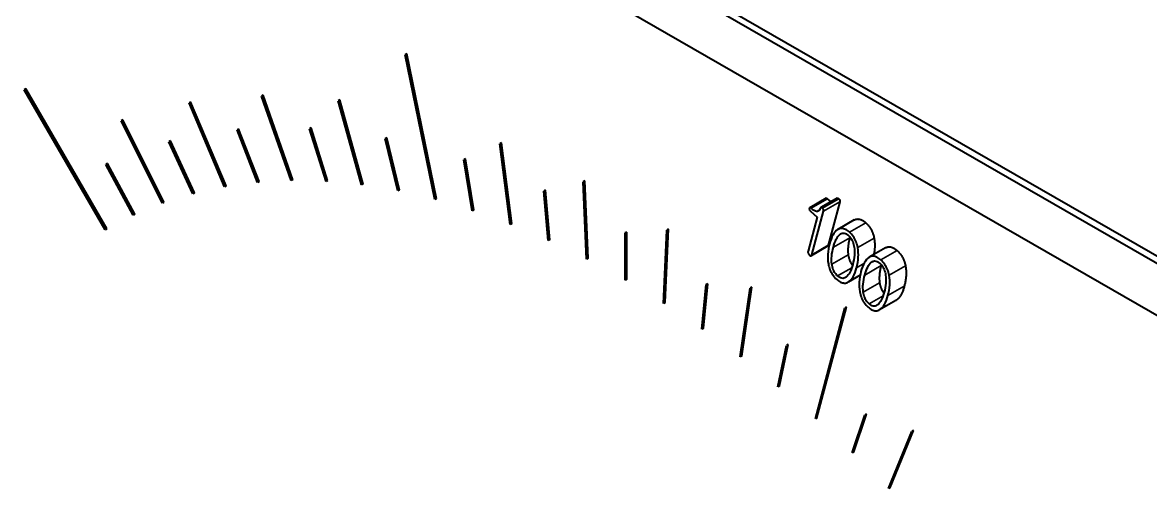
# Model space of a CAD drawing. Header units: millimetres. Extents: x 0 to 4752, y 0 to 3360.
# Drawn here: x 3845.71 to 3884.76, y 2650.8 to 2666.93 of the extents above; entities that cross this region are included whole.
import ezdxf

# ---------------------------------------------------------------- set-up
doc = ezdxf.new("R2010")
doc.units = ezdxf.units.MM
doc.header["$LTSCALE"] = 8
doc.layers.add('가시적인 것(ISO)', color=3, linetype='Continuous', lineweight=40)
doc.layers.add('가시적인 좁은 것(ISO)', color=3, linetype='Continuous', lineweight=35)

msp = doc.modelspace()

# ---------------------------------------------------------------- linework, layer by layer
at = {"layer": '가시적인 것(ISO)'}
for p, q in [((3835.175, 2687.536), (3896.269, 2652.355)), ((3896.043, 2652.219), (3837.211, 2686.098)), ((3840.181, 2682.589), (3893.073, 2652.131)), ((3859.014, 2665.844), (3858.957, 2665.811)), ((3859.982, 2660.799), (3858.957, 2665.811)), ((3860.039, 2660.831), (3859.014, 2665.844)), ((3845.827, 2664.635), (3845.77, 2664.602)), ((3848.57, 2659.753), (3845.77, 2664.602)), ((3848.627, 2659.785), (3845.827, 2664.635)), ((3854.043, 2664.41), (3853.986, 2664.377)), ((3855.014, 2661.455), (3853.986, 2664.377)), ((3855.07, 2661.487), (3854.043, 2664.41)), ((3851.53, 2664.179), (3851.474, 2664.147)), ((3852.706, 2661.243), (3851.474, 2664.147)), ((3852.763, 2661.276), (3851.53, 2664.179)), ((3856.694, 2664.248), (3856.637, 2664.215)), ((3857.448, 2661.306), (3856.637, 2664.215)), ((3857.504, 2661.338), (3856.694, 2664.248)), ((3849.183, 2663.559), (3849.127, 2663.527)), ((3850.607, 2660.706), (3849.183, 2663.559)), ((3850.551, 2660.674), (3849.127, 2663.527)), ((3853.192, 2663.25), (3853.135, 2663.217)), ((3853.843, 2661.394), (3853.135, 2663.217)), ((3853.899, 2661.426), (3853.192, 2663.25)), ((3855.698, 2663.283), (3855.641, 2663.25)), ((3856.217, 2661.425), (3855.641, 2663.25)), ((3856.273, 2661.458), (3855.698, 2663.283)), ((3850.833, 2662.837), (3850.777, 2662.804)), ((3851.608, 2661.003), (3850.777, 2662.804)), ((3851.664, 2661.035), (3850.833, 2662.837)), ((3858.324, 2662.936), (3858.267, 2662.904)), ((3858.704, 2661.097), (3858.267, 2662.904)), ((3858.761, 2661.129), (3858.324, 2662.936)), ((3862.291, 2662.759), (3862.234, 2662.726)), ((3862.645, 2659.971), (3862.291, 2662.759)), ((3862.588, 2659.938), (3862.234, 2662.726)), ((3848.647, 2662.049), (3848.591, 2662.017)), ((3849.537, 2660.257), (3848.591, 2662.017)), ((3849.594, 2660.289), (3848.647, 2662.049)), ((3861.04, 2662.213), (3860.984, 2662.181)), ((3861.278, 2660.412), (3860.984, 2662.181)), ((3861.334, 2660.445), (3861.04, 2662.213)), ((3852.763, 2661.276), (3852.706, 2661.243)), ((3853.899, 2661.426), (3853.843, 2661.394)), ((3855.07, 2661.487), (3855.014, 2661.455)), ((3856.273, 2661.458), (3856.217, 2661.425)), ((3857.504, 2661.338), (3857.448, 2661.306)), ((3865.176, 2661.448), (3865.12, 2661.415)), ((3865.238, 2658.734), (3865.12, 2661.415)), ((3865.295, 2658.767), (3865.176, 2661.448)), ((3851.664, 2661.035), (3851.608, 2661.003)), ((3858.761, 2661.129), (3858.704, 2661.097)), ((3860.039, 2660.831), (3859.982, 2660.799)), ((3863.818, 2661.122), (3863.762, 2661.09)), ((3863.91, 2659.378), (3863.762, 2661.09)), ((3863.966, 2659.411), (3863.818, 2661.122)), ((3873.528, 2660.845), (3872.963, 2660.519)), ((3873.909, 2660.847), (3873.344, 2660.522)), ((3850.607, 2660.706), (3850.551, 2660.674)), ((3861.334, 2660.445), (3861.278, 2660.412)), ((3874.007, 2660.725), (3873.603, 2659.217)), ((3849.594, 2660.289), (3849.537, 2660.257)), ((3873.222, 2660.191), (3872.906, 2659.01)), ((3872.989, 2660.398), (3873.222, 2660.191)), ((3873.038, 2658.891), (3873.441, 2660.4)), ((3874.505, 2660.093), (3873.939, 2659.767)), ((3848.627, 2659.785), (3848.57, 2659.753)), ((3862.645, 2659.971), (3862.588, 2659.938)), ((3866.627, 2659.675), (3866.57, 2659.643)), ((3866.57, 2658.007), (3866.57, 2659.643)), ((3866.627, 2658.04), (3866.627, 2659.675)), ((3867.903, 2657.2), (3868.021, 2659.744)), ((3867.959, 2657.232), (3868.078, 2659.777)), ((3868.078, 2659.777), (3868.021, 2659.744)), ((3863.966, 2659.411), (3863.91, 2659.378)), ((3873.581, 2659.183), (3873.016, 2658.857)), ((3875.592, 2659.13), (3875.026, 2658.804)), ((3865.295, 2658.767), (3865.238, 2658.734)), ((3874.709, 2658.182), (3874.294, 2657.944)), ((3866.627, 2658.04), (3866.57, 2658.007)), ((3869.231, 2656.314), (3869.379, 2657.855)), ((3869.288, 2656.346), (3869.436, 2657.887)), ((3869.436, 2657.887), (3869.379, 2657.855)), ((3870.553, 2655.352), (3870.907, 2657.732)), ((3870.609, 2655.384), (3870.963, 2657.765)), ((3870.963, 2657.765), (3870.907, 2657.732)), ((3875.947, 2657.307), (3875.381, 2656.981)), ((3867.959, 2657.232), (3867.903, 2657.2)), ((3873.159, 2653.211), (3874.184, 2657.043)), ((3873.215, 2653.243), (3874.24, 2657.075)), ((3874.24, 2657.075), (3874.184, 2657.043)), ((3869.288, 2656.346), (3869.231, 2656.314)), ((3871.863, 2654.316), (3872.157, 2655.747)), ((3871.92, 2654.349), (3872.214, 2655.779)), ((3872.214, 2655.779), (3872.157, 2655.747)), ((3870.609, 2655.384), (3870.553, 2655.352)), ((3871.92, 2654.349), (3871.863, 2654.316)), ((3873.215, 2653.243), (3873.159, 2653.211)), ((3874.437, 2652.037), (3874.874, 2653.34)), ((3874.493, 2652.07), (3874.93, 2653.373)), ((3874.93, 2653.373), (3874.874, 2653.34)), ((3875.693, 2650.799), (3876.504, 2652.775)), ((3875.75, 2650.832), (3876.56, 2652.807)), ((3876.56, 2652.807), (3876.504, 2652.775)), ((3874.493, 2652.07), (3874.437, 2652.037)), ((3875.75, 2650.832), (3875.693, 2650.799))]:
    msp.add_line(p, q, dxfattribs=at)
for points in [[(3873.528, 2660.845), (3873.544, 2660.854), (3873.574, 2660.827)], [(3873.574, 2660.827), (3873.651, 2660.759), (3873.709, 2660.732)], [(3873.909, 2660.847), (3873.929, 2660.859), (3873.966, 2660.828)], [(3873.966, 2660.828), (3874.021, 2660.781), (3874.007, 2660.725)], [(3874.505, 2660.093), (3874.681, 2660.194), (3874.902, 2659.998)], [(3874.902, 2659.998), (3875.129, 2659.797), (3875.191, 2659.466)], [(3874.348, 2659.476), (3874.259, 2659.144), (3874.295, 2658.886)], [(3874.355, 2659.505), (3874.351, 2659.491), (3874.348, 2659.476)], [(3875.191, 2659.466), (3875.242, 2659.201), (3875.18, 2658.893)], [(3873.603, 2659.217), (3873.596, 2659.192), (3873.581, 2659.183)], [(3874.295, 2658.886), (3874.326, 2658.667), (3874.446, 2658.53)], [(3875.592, 2659.13), (3875.768, 2659.231), (3875.989, 2659.035)], [(3875.989, 2659.035), (3876.216, 2658.834), (3876.278, 2658.504)], [(3875.435, 2658.513), (3875.346, 2658.182), (3875.382, 2657.923)], [(3875.442, 2658.542), (3875.439, 2658.528), (3875.435, 2658.513)], [(3876.278, 2658.504), (3876.339, 2658.183), (3876.237, 2657.803)], [(3875.382, 2657.923), (3875.413, 2657.704), (3875.533, 2657.567)], [(3876.237, 2657.803), (3876.136, 2657.424), (3875.96, 2657.314)], [(3875.96, 2657.314), (3875.953, 2657.31), (3875.947, 2657.307)]]:
    msp.add_open_spline(points, degree=2, dxfattribs=at)
for points, knots in [([(3872.949, 2660.494), (3872.948, 2660.489), (3872.947, 2660.484), (3872.947, 2660.474), (3872.947, 2660.469), (3872.949, 2660.458), (3872.95, 2660.451), (3872.956, 2660.437), (3872.96, 2660.43), (3872.972, 2660.414), (3872.98, 2660.405), (3872.989, 2660.398)], [-0.01499342, -0.01499342, -0.01499342, -0.01499342, -0.01255255, -0.01255255, -0.01039179, -0.01039179, -0.00763305, -0.00763305, -0.00460152, -0.00460152, 0, 0, 0, 0]), ([(3873.008, 2660.501), (3873.003, 2660.506), (3872.998, 2660.51), (3872.988, 2660.516), (3872.984, 2660.518), (3872.975, 2660.521), (3872.971, 2660.521), (3872.963, 2660.52), (3872.96, 2660.517), (3872.953, 2660.509), (3872.95, 2660.501), (3872.949, 2660.494)], [-0.01431309, -0.01431309, -0.01431309, -0.01431309, -0.0115264, -0.0115264, -0.0091446, -0.0091446, -0.00677247, -0.00677247, -0.00411568, -0.00411568, 0, 0, 0, 0]), ([(3873.201, 2660.388), (3873.175, 2660.391), (3873.145, 2660.403), (3873.08, 2660.441), (3873.043, 2660.47), (3873.008, 2660.501)], [-0.03444387, -0.03444387, -0.03444387, -0.03444387, -0.01903744, -0.01903744, 0, 0, 0, 0]), ([(3873.328, 2660.499), (3873.321, 2660.476), (3873.311, 2660.455), (3873.288, 2660.421), (3873.275, 2660.408), (3873.243, 2660.39), (3873.223, 2660.386), (3873.201, 2660.388)], [-0.03733062, -0.03733062, -0.03733062, -0.03733062, -0.02405332, -0.02405332, -0.01252804, -0.01252804, 0, 0, 0, 0]), ([(3873.4, 2660.502), (3873.39, 2660.51), (3873.38, 2660.517), (3873.364, 2660.524), (3873.359, 2660.525), (3873.348, 2660.524), (3873.344, 2660.522), (3873.335, 2660.514), (3873.331, 2660.507), (3873.328, 2660.499)], [-0.01611105, -0.01611105, -0.01611105, -0.01611105, -0.01088889, -0.01088889, -0.0077386, -0.0077386, -0.0045114, -0.0045114, 0, 0, 0, 0]), ([(3873.441, 2660.4), (3873.442, 2660.405), (3873.444, 2660.412), (3873.444, 2660.424), (3873.444, 2660.43), (3873.442, 2660.443), (3873.44, 2660.449), (3873.434, 2660.463), (3873.429, 2660.47), (3873.417, 2660.486), (3873.409, 2660.495), (3873.4, 2660.502)], [-0.01620286, -0.01620286, -0.01620286, -0.01620286, -0.01306942, -0.01306942, -0.01038676, -0.01038676, -0.00768509, -0.00768509, -0.00466599, -0.00466599, 0, 0, 0, 0]), ([(3873.926, 2659.759), (3873.862, 2659.718), (3873.811, 2659.654), (3873.719, 2659.49), (3873.68, 2659.379), (3873.65, 2659.267)], [-0.1107241, -0.1107241, -0.1107241, -0.1107241, -0.0614603, -0.0614603, 0, 0, 0, 0]), ([(3874.336, 2659.672), (3874.292, 2659.712), (3874.247, 2659.744), (3874.157, 2659.788), (3874.116, 2659.8), (3874.019, 2659.804), (3873.969, 2659.787), (3873.926, 2659.759)], [-0.08068744, -0.08068744, -0.08068744, -0.08068744, -0.0564576, -0.0564576, -0.03310081, -0.03310081, 0, 0, 0, 0]), ([(3874.005, 2659.592), (3874.037, 2659.617), (3874.074, 2659.635), (3874.145, 2659.639), (3874.175, 2659.634), (3874.24, 2659.606), (3874.273, 2659.584), (3874.305, 2659.555)], [-0.06062977, -0.06062977, -0.06062977, -0.06062977, -0.03469408, -0.03469408, -0.01781987, -0.01781987, 0, 0, 0, 0]), ([(3874.625, 2659.141), (3874.613, 2659.206), (3874.595, 2659.274), (3874.544, 2659.402), (3874.513, 2659.46), (3874.434, 2659.575), (3874.387, 2659.628), (3874.336, 2659.672)], [-0.08043735, -0.08043735, -0.08043735, -0.08043735, -0.05283354, -0.05283354, -0.02780895, -0.02780895, 0, 0, 0, 0]), ([(3873.65, 2659.267), (3873.62, 2659.155), (3873.597, 2659.032), (3873.583, 2658.8), (3873.586, 2658.687), (3873.608, 2658.57)], [-0.1105947, -0.1105947, -0.1105947, -0.1105947, -0.0492863, -0.0492863, 0, 0, 0, 0]), ([(3873.782, 2659.151), (3873.808, 2659.248), (3873.841, 2659.346), (3873.914, 2659.492), (3873.955, 2659.552), (3874.005, 2659.592)], [-0.0950204, -0.0950204, -0.0950204, -0.0950204, -0.04148092, -0.04148092, 0, 0, 0, 0]), ([(3874.305, 2659.555), (3874.335, 2659.529), (3874.363, 2659.498), (3874.414, 2659.426), (3874.434, 2659.387), (3874.478, 2659.281), (3874.495, 2659.214), (3874.504, 2659.15)], [-0.06015213, -0.06015213, -0.06015213, -0.06015213, -0.04359102, -0.04359102, -0.02696915, -0.02696915, 0, 0, 0, 0]), ([(3872.906, 2659.01), (3872.903, 2658.999), (3872.902, 2658.987), (3872.903, 2658.96), (3872.905, 2658.947), (3872.91, 2658.934)], [-0.01173735, -0.01173735, -0.01173735, -0.01173735, -0.00561677, -0.00561677, 0, 0, 0, 0]), ([(3872.91, 2658.934), (3872.914, 2658.922), (3872.92, 2658.911), (3872.934, 2658.889), (3872.942, 2658.88), (3872.951, 2658.871)], [-0.009688694, -0.009688694, -0.009688694, -0.009688694, -0.004872154, -0.004872154, 0, 0, 0, 0]), ([(3872.951, 2658.871), (3872.955, 2658.867), (3872.959, 2658.864), (3872.968, 2658.859), (3872.972, 2658.857), (3872.985, 2658.852), (3872.993, 2658.851), (3873.001, 2658.853)], [-0.009372928, -0.009372928, -0.009372928, -0.009372928, -0.007089315, -0.007089315, -0.004840561, -0.004840561, 0, 0, 0, 0]), ([(3873.001, 2658.853), (3873.005, 2658.853), (3873.01, 2658.854), (3873.017, 2658.858), (3873.021, 2658.861), (3873.03, 2658.871), (3873.035, 2658.88), (3873.038, 2658.891)], [-0.01152378, -0.01152378, -0.01152378, -0.01152378, -0.00879692, -0.00879692, -0.00604611, -0.00604611, 0, 0, 0, 0]), ([(3873.729, 2658.561), (3873.716, 2658.657), (3873.717, 2658.752), (3873.734, 2658.947), (3873.756, 2659.054), (3873.782, 2659.151)], [-0.09442381, -0.09442381, -0.09442381, -0.09442381, -0.0531236, -0.0531236, 0, 0, 0, 0]), ([(3874.504, 2659.15), (3874.518, 2659.053), (3874.518, 2658.958), (3874.501, 2658.761), (3874.479, 2658.654), (3874.453, 2658.556)], [-0.09489707, -0.09489707, -0.09489707, -0.09489707, -0.0534092, -0.0534092, 0, 0, 0, 0]), ([(3874.584, 2658.44), (3874.614, 2658.552), (3874.638, 2658.676), (3874.651, 2658.909), (3874.647, 2659.023), (3874.625, 2659.141)], [-0.1110915, -0.1110915, -0.1110915, -0.1110915, -0.0494916, -0.0494916, 0, 0, 0, 0]), ([(3873.608, 2658.57), (3873.62, 2658.505), (3873.638, 2658.438), (3873.689, 2658.31), (3873.72, 2658.252), (3873.8, 2658.135), (3873.848, 2658.082), (3873.899, 2658.037)], [-0.08079674, -0.08079674, -0.08079674, -0.08079674, -0.05338063, -0.05338063, -0.02816882, -0.02816882, 0, 0, 0, 0]), ([(3873.93, 2658.154), (3873.899, 2658.181), (3873.869, 2658.214), (3873.817, 2658.288), (3873.796, 2658.328), (3873.753, 2658.433), (3873.738, 2658.499), (3873.729, 2658.561)], [-0.0606517, -0.0606517, -0.0606517, -0.0606517, -0.04343053, -0.04343053, -0.02630267, -0.02630267, 0, 0, 0, 0]), ([(3874.453, 2658.556), (3874.427, 2658.459), (3874.394, 2658.362), (3874.32, 2658.217), (3874.279, 2658.158), (3874.228, 2658.119)], [-0.09482066, -0.09482066, -0.09482066, -0.09482066, -0.04153437, -0.04153437, 0, 0, 0, 0]), ([(3875.013, 2658.797), (3874.949, 2658.756), (3874.898, 2658.691), (3874.806, 2658.527), (3874.767, 2658.416), (3874.737, 2658.304)], [-0.1107241, -0.1107241, -0.1107241, -0.1107241, -0.0614603, -0.0614603, 0, 0, 0, 0]), ([(3874.869, 2658.188), (3874.895, 2658.285), (3874.928, 2658.383), (3875.002, 2658.529), (3875.042, 2658.589), (3875.092, 2658.629)], [-0.0950204, -0.0950204, -0.0950204, -0.0950204, -0.04148092, -0.04148092, 0, 0, 0, 0]), ([(3875.424, 2658.71), (3875.379, 2658.749), (3875.334, 2658.781), (3875.245, 2658.825), (3875.203, 2658.837), (3875.106, 2658.841), (3875.056, 2658.824), (3875.013, 2658.797)], [-0.08068744, -0.08068744, -0.08068744, -0.08068744, -0.0564576, -0.0564576, -0.03310081, -0.03310081, 0, 0, 0, 0]), ([(3875.092, 2658.629), (3875.124, 2658.654), (3875.161, 2658.672), (3875.232, 2658.676), (3875.262, 2658.671), (3875.327, 2658.644), (3875.36, 2658.621), (3875.392, 2658.593)], [-0.06062977, -0.06062977, -0.06062977, -0.06062977, -0.03469408, -0.03469408, -0.01781987, -0.01781987, 0, 0, 0, 0]), ([(3875.392, 2658.593), (3875.422, 2658.566), (3875.45, 2658.535), (3875.501, 2658.463), (3875.522, 2658.424), (3875.566, 2658.318), (3875.582, 2658.251), (3875.591, 2658.188)], [-0.06015213, -0.06015213, -0.06015213, -0.06015213, -0.04359102, -0.04359102, -0.02696915, -0.02696915, 0, 0, 0, 0]), ([(3875.712, 2658.178), (3875.7, 2658.243), (3875.682, 2658.311), (3875.631, 2658.439), (3875.6, 2658.497), (3875.521, 2658.613), (3875.474, 2658.665), (3875.424, 2658.71)], [-0.08043735, -0.08043735, -0.08043735, -0.08043735, -0.05283354, -0.05283354, -0.02780895, -0.02780895, 0, 0, 0, 0]), ([(3874.228, 2658.119), (3874.196, 2658.094), (3874.159, 2658.075), (3874.089, 2658.071), (3874.059, 2658.076), (3873.995, 2658.103), (3873.962, 2658.125), (3873.93, 2658.154)], [-0.06036726, -0.06036726, -0.06036726, -0.06036726, -0.03433895, -0.03433895, -0.01769854, -0.01769854, 0, 0, 0, 0]), ([(3874.307, 2657.951), (3874.372, 2657.992), (3874.423, 2658.056), (3874.516, 2658.219), (3874.555, 2658.328), (3874.584, 2658.44)], [-0.1105512, -0.1105512, -0.1105512, -0.1105512, -0.0612203, -0.0612203, 0, 0, 0, 0]), ([(3874.737, 2658.304), (3874.707, 2658.193), (3874.684, 2658.07), (3874.67, 2657.837), (3874.674, 2657.724), (3874.695, 2657.607)], [-0.1105947, -0.1105947, -0.1105947, -0.1105947, -0.0492863, -0.0492863, 0, 0, 0, 0]), ([(3874.816, 2657.598), (3874.803, 2657.694), (3874.804, 2657.789), (3874.821, 2657.984), (3874.843, 2658.091), (3874.869, 2658.188)], [-0.09442381, -0.09442381, -0.09442381, -0.09442381, -0.0531236, -0.0531236, 0, 0, 0, 0]), ([(3875.591, 2658.188), (3875.605, 2658.09), (3875.605, 2657.995), (3875.588, 2657.798), (3875.566, 2657.691), (3875.54, 2657.593)], [-0.09489707, -0.09489707, -0.09489707, -0.09489707, -0.0534092, -0.0534092, 0, 0, 0, 0]), ([(3875.672, 2657.477), (3875.702, 2657.589), (3875.725, 2657.713), (3875.739, 2657.947), (3875.735, 2658.06), (3875.712, 2658.178)], [-0.1110915, -0.1110915, -0.1110915, -0.1110915, -0.0494916, -0.0494916, 0, 0, 0, 0]), ([(3873.899, 2658.037), (3873.943, 2657.998), (3873.987, 2657.966), (3874.076, 2657.922), (3874.118, 2657.911), (3874.214, 2657.907), (3874.264, 2657.924), (3874.307, 2657.951)], [-0.08032187, -0.08032187, -0.08032187, -0.08032187, -0.05634387, -0.05634387, -0.03316511, -0.03316511, 0, 0, 0, 0]), ([(3874.695, 2657.607), (3874.707, 2657.542), (3874.725, 2657.475), (3874.776, 2657.347), (3874.807, 2657.289), (3874.887, 2657.172), (3874.935, 2657.119), (3874.986, 2657.074)], [-0.08079674, -0.08079674, -0.08079674, -0.08079674, -0.05338063, -0.05338063, -0.02816882, -0.02816882, 0, 0, 0, 0]), ([(3875.017, 2657.191), (3874.986, 2657.218), (3874.957, 2657.251), (3874.905, 2657.325), (3874.883, 2657.365), (3874.84, 2657.471), (3874.825, 2657.536), (3874.816, 2657.598)], [-0.0606517, -0.0606517, -0.0606517, -0.0606517, -0.04343053, -0.04343053, -0.02630267, -0.02630267, 0, 0, 0, 0]), ([(3875.54, 2657.593), (3875.514, 2657.496), (3875.481, 2657.399), (3875.407, 2657.255), (3875.366, 2657.195), (3875.315, 2657.156)], [-0.09482066, -0.09482066, -0.09482066, -0.09482066, -0.04153437, -0.04153437, 0, 0, 0, 0]), ([(3875.394, 2656.989), (3875.459, 2657.029), (3875.51, 2657.093), (3875.603, 2657.256), (3875.642, 2657.365), (3875.672, 2657.477)], [-0.1105512, -0.1105512, -0.1105512, -0.1105512, -0.0612203, -0.0612203, 0, 0, 0, 0]), ([(3874.986, 2657.074), (3875.03, 2657.035), (3875.074, 2657.003), (3875.163, 2656.959), (3875.205, 2656.948), (3875.301, 2656.944), (3875.351, 2656.961), (3875.394, 2656.989)], [-0.08032187, -0.08032187, -0.08032187, -0.08032187, -0.05634387, -0.05634387, -0.03316511, -0.03316511, 0, 0, 0, 0]), ([(3875.315, 2657.156), (3875.284, 2657.131), (3875.246, 2657.112), (3875.176, 2657.108), (3875.146, 2657.113), (3875.082, 2657.14), (3875.05, 2657.162), (3875.017, 2657.191)], [-0.06036726, -0.06036726, -0.06036726, -0.06036726, -0.03433895, -0.03433895, -0.01769854, -0.01769854, 0, 0, 0, 0])]:
    msp.add_open_spline(points, degree=3, knots=knots, dxfattribs=at)
at = {"layer": '가시적인 좁은 것(ISO)'}
for p, q in [((3873.574, 2660.827), (3873.008, 2660.501)), ((3873.966, 2660.828), (3873.4, 2660.502)), ((3873.306, 2660.448), (3873.201, 2660.388)), ((3874.007, 2660.725), (3873.441, 2660.4)), ((3874.061, 2659.625), (3874.005, 2659.592)), ((3874.902, 2659.998), (3874.336, 2659.672)), ((3874.348, 2659.476), (3873.782, 2659.151)), ((3875.191, 2659.466), (3874.625, 2659.141)), ((3873.603, 2659.217), (3873.038, 2658.891)), ((3874.295, 2658.886), (3873.729, 2658.561)), ((3875.989, 2659.035), (3875.424, 2658.71)), ((3874.841, 2658.587), (3874.584, 2658.44)), ((3875.435, 2658.513), (3874.869, 2658.188)), ((3875.149, 2658.662), (3875.092, 2658.629)), ((3876.278, 2658.504), (3875.712, 2658.178)), ((3874.416, 2658.433), (3873.93, 2658.154)), ((3874.709, 2658.183), (3874.307, 2657.951)), ((3875.382, 2657.923), (3874.816, 2657.598)), ((3876.237, 2657.803), (3875.672, 2657.477)), ((3875.503, 2657.47), (3875.017, 2657.191)), ((3875.96, 2657.314), (3875.394, 2656.989))]:
    msp.add_line(p, q, dxfattribs=at)

doc.saveas('drawing.dxf')
